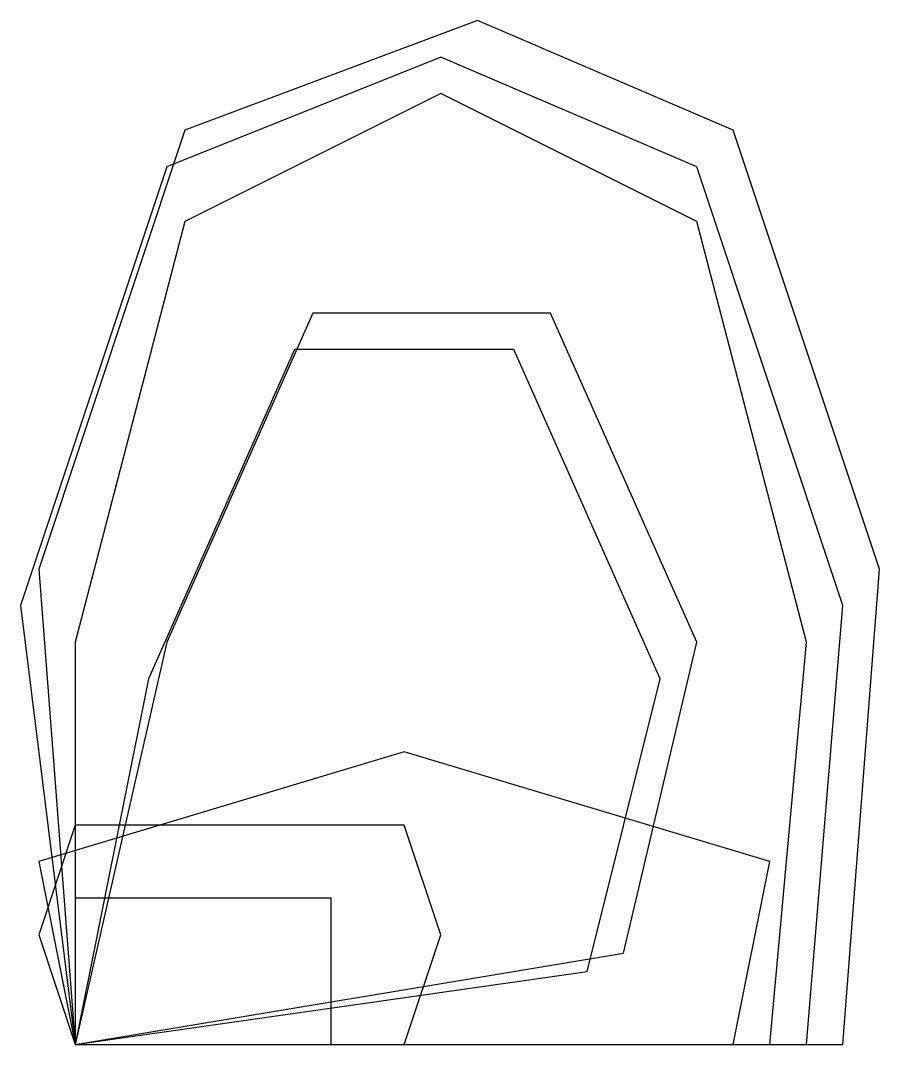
# Model space of a CAD drawing. Header units: metres. Extents: x -3 to 44, y 0 to 56.
import ezdxf

# ---------------------------------------------------------------- set-up
doc = ezdxf.new("R2010")
doc.units = ezdxf.units.M

msp = doc.modelspace()

# ---------------------------------------------------------------- linework, layer by layer
at = {"layer": 'back_panel'}
msp.add_lwpolyline([(0, 0), (42, 0), (44, 26), (36, 50), (22, 56), (6, 50), (-2, 26)], close=True, dxfattribs=at)
at = {"layer": 'back_panel_2'}
msp.add_lwpolyline([(0, 0), (40, 0), (42, 24), (34, 48), (20, 54), (5, 48), (-3, 24)], close=True, dxfattribs=at)
at = {"layer": 'bodice_front'}
msp.add_lwpolyline([(0, 0), (38, 0), (40, 22), (34, 45), (20, 52), (6, 45), (0, 22)], close=True, dxfattribs=at)
at = {"layer": 'collar'}
msp.add_lwpolyline([(0, 0), (18, 0), (20, 6), (18, 12), (0, 12), (-2, 6)], close=True, dxfattribs=at)
at = {"layer": 'cuff'}
msp.add_lwpolyline([(0, 0), (14, 0), (14, 8), (0, 8)], close=True, dxfattribs=at)
at = {"layer": 'sleeve'}
msp.add_lwpolyline([(0, 0), (28, 4), (32, 20), (24, 38), (12, 38), (4, 20)], close=True, dxfattribs=at)
at = {"layer": 'sleeve_2'}
msp.add_lwpolyline([(0, 0), (30, 5), (34, 22), (26, 40), (13, 40), (5, 22)], close=True, dxfattribs=at)
at = {"layer": 'yoke'}
msp.add_lwpolyline([(0, 0), (36, 0), (38, 10), (18, 16), (-2, 10)], close=True, dxfattribs=at)

doc.saveas('drawing.dxf')
